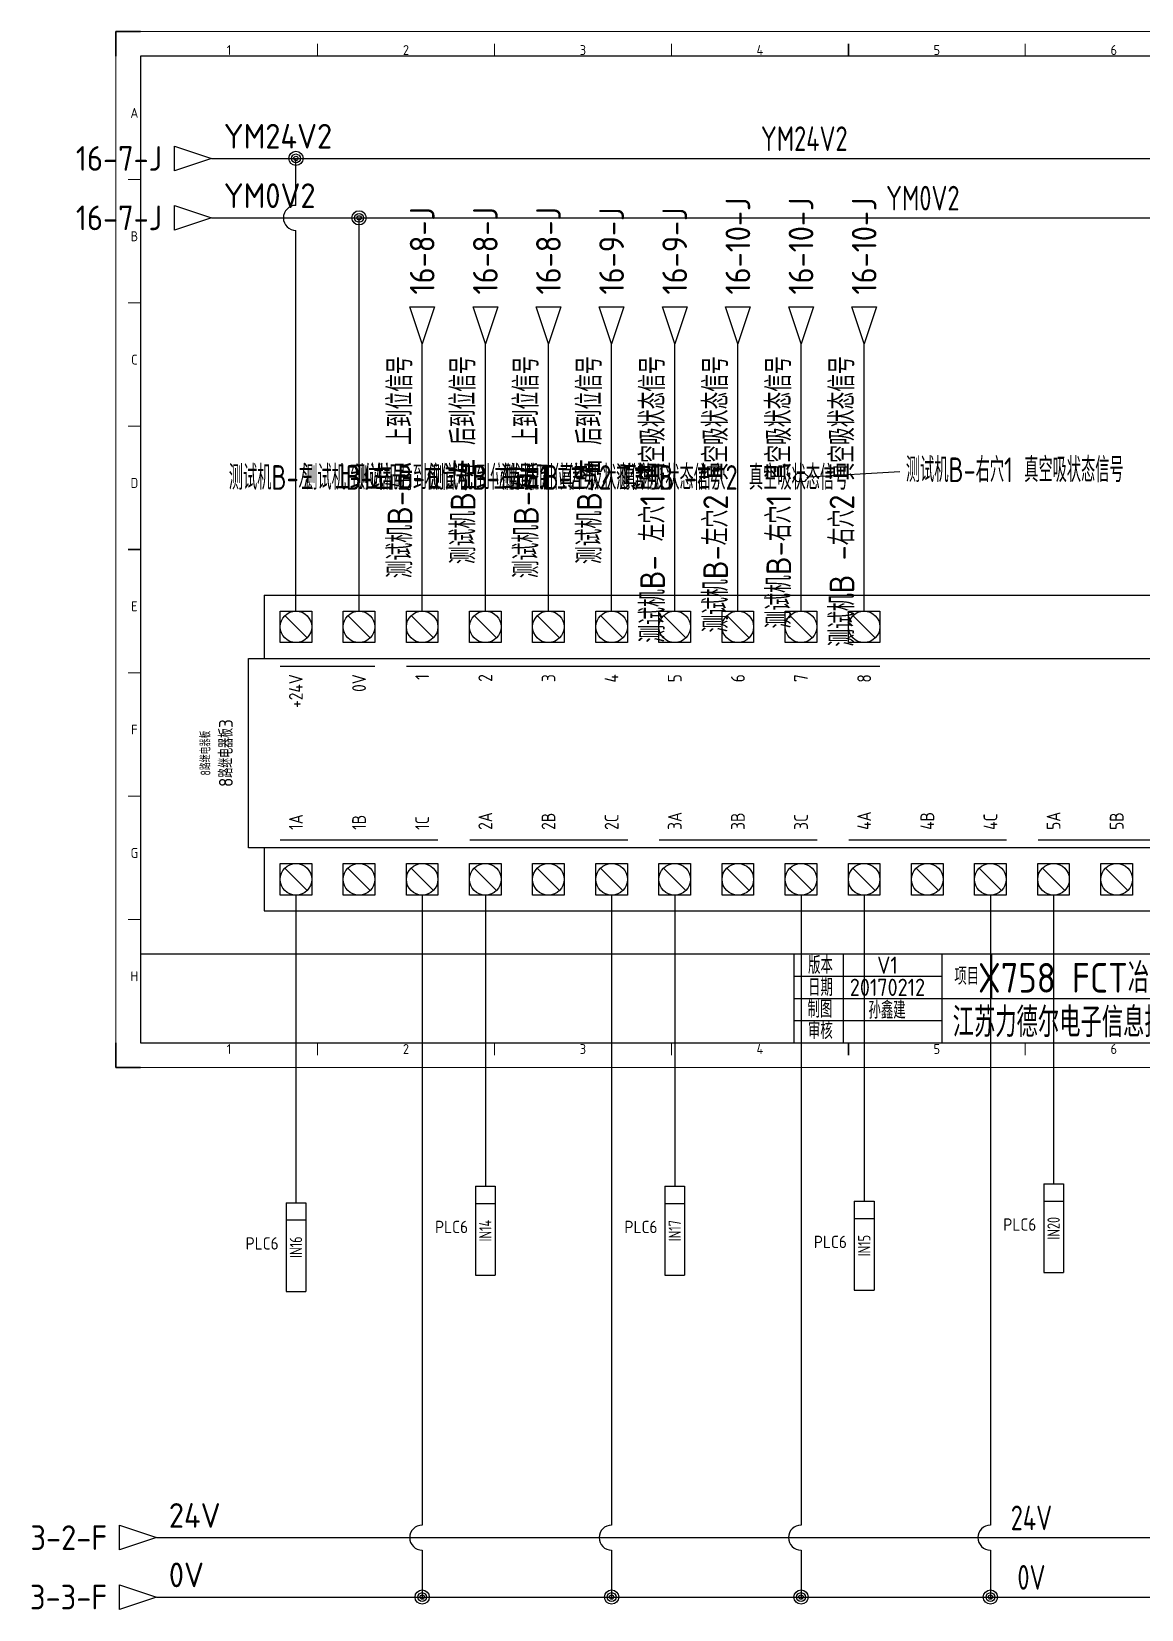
# Model space of a CAD drawing. Header units: millimetres. Extents: x 2012 to 2392, y 1278 to 1597.
# Drawn here: x 2012.2 to 2237.2, y 1277.6 to 1597.4 of the extents above; entities that cross this region are included whole.
import ezdxf
from ezdxf.enums import TextEntityAlignment as Align

# ---------------------------------------------------------------- set-up
doc = ezdxf.new("R2010")
doc.units = ezdxf.units.MM
for name, color, linetype in [('AE_BOR', 1, 'Continuous'), ('DESC', 150, 'Continuous'), ('SYMS', 7, 'Continuous'), ('TAGS', 150, 'Continuous'), ('TERMS', 123, 'Continuous'), ('WIRENO', 72, 'Continuous'), ('WIREREF_DEST', 52, 'Continuous'), ('WIRES', 7, 'Continuous'), ('XREF', 7, 'Continuous'), ('图框_标题栏属性', 1, 'Continuous'), ('图框_标题栏文字', 6, 'Continuous')]:
    doc.layers.add(name, color=color, linetype=linetype)
doc.styles.add('ACGBTS', font='ISOCP.SHX')
doc.styles.get("Standard").update_dxf_attribs({"font": 'arial.ttf'})
doc.styles.add('WD_IEC', font='ISOCP2.shx', dxfattribs={"height": 4, "bigfont": 'gbcbig.shx'})
doc.styles.add('工程字', font='gbenor.shx', dxfattribs={"bigfont": 'gbcbig.shx'})

# ---------------------------------------------------------------- blocks, each defined once
blk = doc.blocks.new('Border')
for p, q in [((584, 410), (10, 410)), ((10, 410), (10, 10)), ((10, 10), (584, 10))]:
    blk.add_line(p, q)
at = {"layer": 'AE_BOR', "color": 1, "lineweight": 30}
for p, q in [((10, 420), (0, 420)), ((0, 420), (0, 410)), ((297, 410), (297, 415)), ((5, 210), (10, 210)), ((0, 0), (0, 10)), ((297, 5), (297, 10)), ((0, 0), (10, 0))]:
    blk.add_line(p, q, dxfattribs=at)
at = {"layer": 'AE_BOR', "color": 1, "lineweight": 15}
for p, q in [((0, 420), (594, 420)), ((0, 0), (0, 420)), ((81.75, 410), (81.75, 415)), ((153.5, 410), (153.5, 415)), ((225.25, 410), (225.25, 415)), ((368.75, 410), (368.75, 415)), ((10, 360), (5, 360)), ((10, 310), (5, 310)), ((10, 260), (5, 260)), ((10, 160), (5, 160)), ((10, 110), (5, 110)), ((10, 60), (5, 60)), ((81.75, 5), (81.75, 10)), ((153.5, 5), (153.5, 10)), ((225.25, 5), (225.25, 10)), ((368.75, 5), (368.75, 10)), ((594, 0), (0, 0))]:
    blk.add_line(p, q, dxfattribs=at)
at = {"layer": 'AE_BOR', "color": 1, "lineweight": 15, "style": 'ACGBTS'}
for s, p in [('1', (45.875, 412.5)), ('2', (117.625, 412.5)), ('3', (189.375, 412.5)), ('4', (261.125, 412.5)), ('5', (332.875, 412.5)), ('6', (404.625, 412.5)), ('A', (7.5, 387)), ('B', (7.5, 337)), ('C', (7.5, 287)), ('D', (7.5, 237)), ('E', (7.5, 187)), ('F', (7.5, 137)), ('G', (7.5, 87)), ('H', (7.5, 37)), ('1', (45.875, 7.5)), ('2', (117.625, 7.5)), ('3', (189.375, 7.5)), ('4', (261.125, 7.5)), ('5', (332.875, 7.5)), ('6', (404.625, 7.5))]:
    blk.add_text(s, height=4, dxfattribs=at).set_placement(p, align=Align.MIDDLE)
blk = doc.blocks.new('LdrDkA4')
for p, q in [((132.5, 0), (132.5, 18)), ((142.5, 0), (142.5, 18)), ((162.5, 0), (162.5, 18)), ((162.5, 0), (162.5, 18)), ((162.5, 0), (162.5, 18)), ((172.5, 18), (172.5, 13.5)), ((132.5, 13.5), (162.5, 13.5)), ((172.5, 13.5), (172.5, 9)), ((132.5, 9), (162.99, 9)), ((162.5, 9), (287, 9)), ((132.5, 4.5), (162.5, 4.5)), ((142.5, 2.09), (142.5, 2.09)), ((142.5, 2.09), (142.5, 2.09))]:
    blk.add_line(p, q)
blk.add_lwpolyline([(132.5, 18), (0, 18), (0, 0), (132.5, 0)], close=True)
blk.add_lwpolyline([(132.5, 0), (287, 0), (287, 18), (132.5, 18)])
at = {"flags": 9}
blk.add_attdef('WD_TB', (0, 0), '', height=2.5, dxfattribs=at)
at = {"layer": '图框_标题栏属性', "style": '工程字'}
for tag, height, p in [('版本', 3.5, (151.42, 15.75)), ('项目', 6, (202.25, 13.5)), ('日期', 3.5, (151.42, 11.25)), ('名称', 3.5, (264.42, 13.27)), ('制图', 3.5, (151.34, 6.85)), ('公司名称', 6, (197.03, 4.5)), ('文件', 3.5, (257.37, 6.75)), ('页数', 3.5, (279.5, 6.75)), ('审核', 3.5, (151.65, 2.36)), ('图号', 3.5, (257.37, 2.25)), ('总数', 3.5, (279.5, 2.25))]:
    blk.add_attdef(tag, text='', height=height, dxfattribs=at).set_placement(p, align=Align.MIDDLE)
at = {"layer": '图框_标题栏文字', "style": '工程字'}
for s, p in [('版本', (137.85, 15.75)), ('日期', (137.85, 11.25)), ('项目', (167.5, 13.5)), ('制图', (137.75, 6.85)), ('审核', (137.81, 2.51))]:
    blk.add_text(s, height=3.5, dxfattribs=at).set_placement(p, align=Align.MIDDLE_CENTER)
blk = doc.blocks.new('PLC8_8继电器板')
for p, q in [((-200.82, 40.95), (-200.82, 24.95)), ((-200.82, 40.95), (192.68, 40.95)), ((-196.82, 36.95), (-188.82, 36.95)), ((-196.82, 28.95), (-196.82, 36.95)), ((-188.82, 36.95), (-188.82, 28.95)), ((-180.82, 36.95), (-172.82, 36.95)), ((-180.82, 28.95), (-180.82, 36.95)), ((-172.82, 36.95), (-172.82, 28.95)), ((-164.82, 36.95), (-156.82, 36.95)), ((-164.82, 28.95), (-164.82, 36.95)), ((-156.82, 36.95), (-156.82, 28.95)), ((-148.82, 36.95), (-140.82, 36.95)), ((-148.82, 36.95), (-140.82, 36.95)), ((-148.82, 28.95), (-148.82, 36.95)), ((-148.82, 28.95), (-148.82, 36.95)), ((-140.82, 36.95), (-140.82, 28.95)), ((-140.82, 36.95), (-140.82, 28.95)), ((-132.82, 36.95), (-124.82, 36.95)), ((-132.82, 28.95), (-132.82, 36.95)), ((-124.82, 36.95), (-124.82, 28.95)), ((-116.82, 36.95), (-108.82, 36.95)), ((-116.82, 28.95), (-116.82, 36.95)), ((-108.82, 36.95), (-108.82, 28.95)), ((-100.82, 36.95), (-92.82, 36.95)), ((-100.82, 28.95), (-100.82, 36.95)), ((-92.82, 36.95), (-92.82, 28.95)), ((-84.82, 36.95), (-76.82, 36.95)), ((-84.82, 36.95), (-76.82, 36.95)), ((-84.82, 28.95), (-84.82, 36.95)), ((-84.82, 28.95), (-84.82, 36.95)), ((-76.82, 36.95), (-76.82, 28.95)), ((-76.82, 36.95), (-76.82, 28.95)), ((-68.82, 36.95), (-60.82, 36.95)), ((-68.82, 28.95), (-68.82, 36.95)), ((-60.82, 36.95), (-60.82, 28.95)), ((-52.82, 36.95), (-44.82, 36.95)), ((-52.82, 28.95), (-52.82, 36.95)), ((-44.82, 36.95), (-44.82, 28.95)), ((-195.65, 35.78), (-189.99, 30.12)), ((-179.65, 35.78), (-173.99, 30.12)), ((-163.65, 35.78), (-157.99, 30.12)), ((-147.65, 35.78), (-141.99, 30.12)), ((-131.65, 35.78), (-125.99, 30.12)), ((-115.65, 35.78), (-109.99, 30.12)), ((-99.65, 35.78), (-93.99, 30.12)), ((-83.65, 35.78), (-77.99, 30.12)), ((-67.65, 35.78), (-61.99, 30.12)), ((-51.65, 35.78), (-45.99, 30.12)), ((-188.82, 28.95), (-196.82, 28.95)), ((-172.82, 28.95), (-180.82, 28.95)), ((-156.82, 28.95), (-164.82, 28.95)), ((-140.82, 28.95), (-148.82, 28.95)), ((-140.82, 28.95), (-148.82, 28.95)), ((-124.82, 28.95), (-132.82, 28.95)), ((-108.82, 28.95), (-116.82, 28.95)), ((-92.82, 28.95), (-100.82, 28.95)), ((-76.82, 28.95), (-84.82, 28.95)), ((-76.82, 28.95), (-84.82, 28.95)), ((-60.82, 28.95), (-68.82, 28.95)), ((-44.82, 28.95), (-52.82, 28.95)), ((-204.82, -23.05), (-204.82, 24.95)), ((-204.82, 24.95), (196.68, 24.95)), ((-196.82, 22.95), (-172.82, 22.95)), ((-164.82, 22.95), (-44.82, 22.95)), ((196.68, -23.05), (-204.82, -23.05)), ((-200.82, -23.05), (-200.82, -39.05)), ((-196.82, -21.05), (-156.82, -21.05)), ((-148.72, -21.05), (-108.72, -21.05)), ((-100.72, -21.05), (-60.72, -21.05)), ((-52.72, -21.05), (-12.72, -21.05)), ((-4.72, -21.05), (35.28, -21.05)), ((-196.82, -35.05), (-196.82, -27.05)), ((-196.82, -27.05), (-188.82, -27.05)), ((-188.82, -27.05), (-188.82, -35.05)), ((-180.82, -35.05), (-180.82, -27.05)), ((-180.82, -35.05), (-180.82, -27.05)), ((-180.82, -27.05), (-172.82, -27.05)), ((-180.82, -27.05), (-172.82, -27.05)), ((-172.82, -27.05), (-172.82, -35.05)), ((-172.82, -27.05), (-172.82, -35.05)), ((-164.82, -35.05), (-164.82, -27.05)), ((-164.82, -35.05), (-164.82, -27.05)), ((-164.82, -27.05), (-156.82, -27.05)), ((-164.82, -27.05), (-156.82, -27.05)), ((-156.82, -27.05), (-156.82, -35.05)), ((-156.82, -27.05), (-156.82, -35.05)), ((-148.82, -35.05), (-148.82, -27.05)), ((-148.82, -35.05), (-148.82, -27.05)), ((-148.82, -27.05), (-140.82, -27.05)), ((-148.82, -27.05), (-140.82, -27.05)), ((-140.82, -27.05), (-140.82, -35.05)), ((-140.82, -27.05), (-140.82, -35.05)), ((-132.82, -35.05), (-132.82, -27.05)), ((-132.82, -35.05), (-132.82, -27.05)), ((-132.82, -27.05), (-124.82, -27.05)), ((-132.82, -27.05), (-124.82, -27.05)), ((-124.82, -27.05), (-124.82, -35.05)), ((-124.82, -27.05), (-124.82, -35.05)), ((-116.82, -35.05), (-116.82, -27.05)), ((-116.82, -35.05), (-116.82, -27.05)), ((-116.82, -27.05), (-108.82, -27.05)), ((-116.82, -27.05), (-108.82, -27.05)), ((-108.82, -27.05), (-108.82, -35.05)), ((-108.82, -27.05), (-108.82, -35.05)), ((-100.82, -35.05), (-100.82, -27.05)), ((-100.82, -35.05), (-100.82, -27.05)), ((-100.82, -27.05), (-92.82, -27.05)), ((-100.82, -27.05), (-92.82, -27.05)), ((-92.82, -27.05), (-92.82, -35.05)), ((-92.82, -27.05), (-92.82, -35.05)), ((-84.82, -35.05), (-84.82, -27.05)), ((-84.82, -35.05), (-84.82, -27.05)), ((-84.82, -27.05), (-76.82, -27.05)), ((-84.82, -27.05), (-76.82, -27.05)), ((-76.82, -27.05), (-76.82, -35.05)), ((-76.82, -27.05), (-76.82, -35.05)), ((-68.82, -35.05), (-68.82, -27.05)), ((-68.82, -35.05), (-68.82, -27.05)), ((-68.82, -27.05), (-60.82, -27.05)), ((-68.82, -27.05), (-60.82, -27.05)), ((-60.82, -27.05), (-60.82, -35.05)), ((-60.82, -27.05), (-60.82, -35.05)), ((-52.82, -35.05), (-52.82, -27.05)), ((-52.82, -35.05), (-52.82, -27.05)), ((-52.82, -27.05), (-44.82, -27.05)), ((-52.82, -27.05), (-44.82, -27.05)), ((-44.82, -27.05), (-44.82, -35.05)), ((-44.82, -27.05), (-44.82, -35.05)), ((-36.82, -35.05), (-36.82, -27.05)), ((-36.82, -35.05), (-36.82, -27.05)), ((-36.82, -27.05), (-28.82, -27.05)), ((-36.82, -27.05), (-28.82, -27.05)), ((-28.82, -27.05), (-28.82, -35.05)), ((-28.82, -27.05), (-28.82, -35.05)), ((-20.82, -35.05), (-20.82, -27.05)), ((-20.82, -35.05), (-20.82, -27.05)), ((-20.82, -27.05), (-12.82, -27.05)), ((-20.82, -27.05), (-12.82, -27.05)), ((-12.82, -27.05), (-12.82, -35.05)), ((-12.82, -27.05), (-12.82, -35.05)), ((-4.82, -35.05), (-4.82, -27.05)), ((-4.82, -35.05), (-4.82, -27.05)), ((-4.82, -27.05), (3.18, -27.05)), ((-4.82, -27.05), (3.18, -27.05)), ((3.18, -27.05), (3.18, -35.05)), ((3.18, -27.05), (3.18, -35.05)), ((11.18, -35.05), (11.18, -27.05)), ((11.18, -35.05), (11.18, -27.05)), ((11.18, -27.05), (19.18, -27.05)), ((11.18, -27.05), (19.18, -27.05)), ((19.18, -27.05), (19.18, -35.05)), ((19.18, -27.05), (19.18, -35.05)), ((-195.65, -28.22), (-189.99, -33.88)), ((-179.65, -28.22), (-173.99, -33.88)), ((-163.65, -28.22), (-157.99, -33.88)), ((-147.65, -28.22), (-141.99, -33.88)), ((-131.65, -28.22), (-125.99, -33.88)), ((-115.65, -28.22), (-109.99, -33.88)), ((-99.65, -28.22), (-93.99, -33.88)), ((-83.65, -28.22), (-77.99, -33.88)), ((-67.65, -28.22), (-61.99, -33.88)), ((-51.65, -28.22), (-45.99, -33.88)), ((-35.65, -28.22), (-29.99, -33.88)), ((-19.65, -28.22), (-13.99, -33.88)), ((-3.65, -28.22), (2.01, -33.88)), ((12.35, -28.22), (18.01, -33.88)), ((-188.82, -35.05), (-196.82, -35.05)), ((-172.82, -35.05), (-180.82, -35.05)), ((-172.82, -35.05), (-180.82, -35.05)), ((-156.82, -35.05), (-164.82, -35.05)), ((-156.82, -35.05), (-164.82, -35.05)), ((-140.82, -35.05), (-148.82, -35.05)), ((-140.82, -35.05), (-148.82, -35.05)), ((-124.82, -35.05), (-132.82, -35.05)), ((-124.82, -35.05), (-132.82, -35.05)), ((-108.82, -35.05), (-116.82, -35.05)), ((-108.82, -35.05), (-116.82, -35.05)), ((-92.82, -35.05), (-100.82, -35.05)), ((-92.82, -35.05), (-100.82, -35.05)), ((-76.82, -35.05), (-84.82, -35.05)), ((-76.82, -35.05), (-84.82, -35.05)), ((-60.82, -35.05), (-68.82, -35.05)), ((-60.82, -35.05), (-68.82, -35.05)), ((-44.82, -35.05), (-52.82, -35.05)), ((-44.82, -35.05), (-52.82, -35.05)), ((-28.82, -35.05), (-36.82, -35.05)), ((-28.82, -35.05), (-36.82, -35.05)), ((-12.82, -35.05), (-20.82, -35.05)), ((-12.82, -35.05), (-20.82, -35.05)), ((3.18, -35.05), (-4.82, -35.05)), ((3.18, -35.05), (-4.82, -35.05)), ((19.18, -35.05), (11.18, -35.05)), ((19.18, -35.05), (11.18, -35.05)), ((-200.82, -39.05), (192.68, -39.05))]:
    blk.add_line(p, q)
for centre in [(-192.82, 32.95), (-176.82, 32.95), (-160.82, 32.95), (-144.82, 32.95), (-128.82, 32.95), (-112.82, 32.95), (-96.82, 32.95), (-80.82, 32.95), (-64.82, 32.95), (-48.82, 32.95), (-192.82, -31.05), (-176.82, -31.05), (-160.82, -31.05), (-144.82, -31.05), (-128.82, -31.05), (-112.82, -31.05), (-96.82, -31.05), (-80.82, -31.05), (-64.82, -31.05), (-48.82, -31.05), (-32.82, -31.05), (-16.82, -31.05), (-0.82, -31.05), (15.18, -31.05)]:
    blk.add_circle(centre, 4)
at = {"style": 'WD_IEC', "width": 0.9}
for tag, p in [('TERM41', (-190.82, 38.18)), ('TERM42', (-174.82, 38.18)), ('TERM43', (-158.82, 38.18)), ('TERM44', (-142.82, 38.18)), ('TERM45', (-126.82, 38.18)), ('TERM46', (-110.82, 38.18)), ('TERM47', (-94.82, 38.18)), ('TERM48', (-78.82, 38.18)), ('TERM49', (-62.82, 38.18)), ('TERM50', (-46.82, 38.18))]:
    blk.add_attdef(tag, text='', height=2.5, rotation=90, dxfattribs=at).set_placement(p, align=Align.TOP_LEFT)
at = {"style": 'WD_IEC', "flags": 1}
for tag, p in [('X2TERM41', (-192.82, 36.95)), ('X2TERM42', (-176.82, 36.95)), ('X2TERM43', (-160.82, 36.95)), ('X2TERM44', (-144.82, 36.95)), ('X2TERM45', (-128.82, 36.95)), ('X2TERM46', (-112.82, 36.95)), ('X2TERM47', (-96.82, 36.95)), ('X2TERM48', (-80.82, 36.95)), ('X2TERM49', (-64.82, 36.95)), ('X2TERM50', (-48.82, 36.95)), ('X8TERM01', (-192.82, -35.05)), ('X8TERM02', (-176.82, -35.05)), ('X8TERM03', (-160.82, -35.05)), ('X8TERM04', (-144.82, -35.05)), ('X8TERM05', (-128.82, -35.05)), ('X8TERM06', (-112.82, -35.05)), ('X8TERM07', (-96.82, -35.05)), ('X8TERM08', (-80.82, -35.05)), ('X8TERM09', (-64.82, -35.05)), ('X8TERM10', (-48.82, -35.05)), ('X8TERM11', (-32.82, -35.05)), ('X8TERM12', (-16.82, -35.05)), ('X8TERM13', (-0.82, -35.05)), ('X8TERM14', (15.18, -35.05)), ('X8TERM15', (31.18, -35.05)), ('X8TERM16', (47.18, -35.05)), ('X8TERM17', (63.18, -35.05)), ('X8TERM18', (79.18, -35.05)), ('X8TERM19', (95.18, -35.05)), ('X8TERM20', (111.18, -35.05)), ('X8TERM21', (127.18, -35.05)), ('X8TERM22', (143.18, -35.05)), ('X8TERM23', (159.18, -35.05)), ('X8TERM24', (175.18, -35.05))]:
    blk.add_attdef(tag, p, '', height=0.35, rotation=90, dxfattribs=at)
at = {"style": 'WD_IEC', "width": 0.9}
for tag, p in [('TERMDESC41', (-192.82, 20.95)), ('TERMDESC42', (-176.82, 20.95)), ('TERMDESC43', (-160.82, 20.95)), ('TERMDESC44', (-144.82, 20.95)), ('TERMDESC45', (-128.82, 20.95)), ('TERMDESC46', (-112.82, 20.95)), ('TERMDESC47', (-96.82, 20.95)), ('TERMDESC48', (-80.82, 20.95)), ('TERMDESC49', (-64.82, 20.95)), ('TERMDESC50', (-48.82, 20.95))]:
    blk.add_attdef(tag, text='', height=3.5, rotation=90, dxfattribs=at).set_placement(p, align=Align.MIDDLE_RIGHT)
at = {"style": 'WD_IEC', "width": 0.8}
blk.add_attdef('WDTAGALT', (-242.82, -11.05), '', height=4, rotation=90, dxfattribs=at)
at = {"linetype": 'Continuous', "style": 'WD_IEC', "flags": 9}
for tag, p in [('ASSYCODE', (-231.81, 8.31)), ('FAMILY', (-231.03, 8.34))]:
    blk.add_attdef(tag, text='', height=0.32, rotation=90, dxfattribs=at).set_placement(p, align=Align.CENTER)
at = {"style": 'WD_IEC'}
for tag, p in [('LINE1', (-223.53, 0.95)), ('LINE2', (-218.53, 0.95)), ('TAG1', (-208.82, 0.95))]:
    blk.add_attdef(tag, text='', height=3.5, rotation=90, dxfattribs=at).set_placement(p, align=Align.CENTER)
for tag, width, p in [('INST', 0.8, (-238.98, 0.95)), ('LOC', 0.8, (-235.54, 0.95)), ('MFG', 0.8, (-231.53, 0.95)), ('CAT', 0.9, (-228.03, 0.95)), ('DESC', 0.8, (-214.48, 0.95))]:
    blk.add_attdef(tag, text='', height=2.5, rotation=90, dxfattribs=dict(at, width=width)).set_placement(p, align=Align.CENTER)
at = {"style": 'WD_IEC', "width": 0.9}
for tag, p in [('TERMDESC01', (-192.82, -18.5)), ('TERMDESC02', (-176.82, -18.5)), ('TERMDESC03', (-160.82, -18.5)), ('TERMDESC04', (-144.82, -18.5)), ('TERMDESC05', (-128.82, -18.5)), ('TERMDESC06', (-112.82, -18.5)), ('TERMDESC07', (-96.82, -18.5)), ('TERMDESC08', (-80.82, -18.5)), ('TERMDESC09', (-64.82, -18.5)), ('TERMDESC10', (-48.82, -18.5)), ('TERMDESC11', (-32.82, -18.5)), ('TERMDESC12', (-16.82, -18.5)), ('TERMDESC13', (-0.82, -18.5)), ('TERMDESC14', (15.18, -18.5)), ('TERMDESC15', (31.18, -18.5)), ('TERMDESC16', (47.18, -18.5)), ('TERMDESC17', (63.18, -18.5)), ('TERMDESC18', (79.18, -18.5)), ('TERMDESC19', (95.18, -18.5)), ('TERMDESC20', (111.18, -18.5)), ('TERMDESC21', (127.18, -18.5)), ('TERMDESC22', (143.18, -18.5)), ('TERMDESC23', (159.18, -18.5)), ('TERMDESC24', (175.18, -18.5))]:
    blk.add_attdef(tag, text='', height=3.5, rotation=90, dxfattribs=at).set_placement(p, align=Align.MIDDLE_LEFT)
for tag, p in [('TERM01', (-190.82, -35.96)), ('TERM02', (-174.82, -36.1)), ('TERM03', (-158.82, -36.1)), ('TERM04', (-142.82, -36.1)), ('TERM05', (-126.82, -36.1)), ('TERM06', (-110.82, -36.1)), ('TERM07', (-94.82, -36.1)), ('TERM08', (-78.82, -36.1)), ('TERM09', (-62.82, -36.1)), ('TERM10', (-46.82, -36.1)), ('TERM11', (-30.82, -36.1)), ('TERM12', (-14.82, -36.1)), ('TERM13', (1.18, -36.1)), ('TERM14', (17.18, -36.1)), ('TERM15', (33.18, -36.1)), ('TERM16', (49.18, -36.1)), ('TERM17', (65.18, -36.1)), ('TERM18', (81.18, -36.1)), ('TERM19', (97.18, -36.1)), ('TERM20', (113.18, -36.1)), ('TERM21', (129.18, -36.1)), ('TERM22', (145.18, -36.1)), ('TERM23', (161.18, -36.1)), ('TERM24', (177.18, -36.1))]:
    blk.add_attdef(tag, text='', height=2.5, rotation=90, dxfattribs=at).set_placement(p, align=Align.TOP_RIGHT)
blk = doc.blocks.new('HA1D3')
blk.add_lwpolyline([(0, 0), (-3.75, -1.25), (-3.75, 1.25)], close=True)
at = {"style": 'WD_IEC'}
for tag, p, height, flags in [('WIRENO', (1.25, 1), 2.5, 8), ('X1TERM01', (0, 0), 0.32, 1)]:
    blk.add_attdef(tag, p, '', height=height, dxfattribs=dict(at, flags=flags))
at = {"style": 'WD_IEC', "flags": 1}
blk.add_attdef('SIGCODE', text='', height=1, dxfattribs=at).set_placement((-2.5, 1.8), align=Align.RIGHT)
at = {"style": 'WD_IEC'}
blk.add_attdef('XREF', text='', height=2.5, dxfattribs=at).set_placement((-5, 0), align=Align.MIDDLE_RIGHT)
blk.add_attdef('DESC1', text='', height=2.5, dxfattribs=at).set_placement((1.25, -1), align=Align.TOP_LEFT)
blk = doc.blocks.new('WD_WNH')
at = {"linetype": 'Continuous', "style": 'WD_IEC', "width": 0.8}
blk.add_attdef('WIRENO', text='', height=2.5, dxfattribs=at).set_placement((0, 0.75), align=Align.CENTER)
at = {"style": 'WD_IEC', "flags": 1}
for tag, p in [('W08USER', (0, 0.375)), ('W04USER', (0, 0.875)), ('W05USER', (0, 0.75)), ('W09USER', (0, 0.25)), ('W03USER', (0, 1)), ('W06USER', (0, 0.625)), ('W07USER', (0, 0.5)), ('W02USER', (0, 1.125)), ('W01USER', (0, 1.25)), ('W10USER', (0, 0.125))]:
    blk.add_attdef(tag, text='', height=0.08, dxfattribs=at).set_placement(p, align=Align.CENTER)
blk = doc.blocks.new('WDDOT')
for radius in [0.72, 0.449, 0.223]:
    blk.add_circle((0, 0), radius)
blk = doc.blocks.new('HA1D2')
blk.add_lwpolyline([(0, 0), (-1.25, 3.75), (1.25, 3.75)], close=True)
at = {"style": 'WD_IEC'}
blk.add_attdef('XREF', text='', height=2.5, rotation=90, dxfattribs=at).set_placement((0, 5), align=Align.MIDDLE_LEFT)
at = {"style": 'WD_IEC', "flags": 1}
blk.add_attdef('SIGCODE', text='', height=1, dxfattribs=at).set_placement((-2.5, 1.8), align=Align.RIGHT)
blk.add_attdef('X8TERM01', (0, 0), '', height=0.32, dxfattribs=at)
at = {"style": 'WD_IEC', "flags": 8}
blk.add_attdef('WIRENO', text='', height=2.5, rotation=90, dxfattribs=at).set_placement((-1, -1.25), align=Align.RIGHT)
at = {"style": 'WD_IEC'}
blk.add_attdef('DESC1', text='', height=2.5, rotation=90, dxfattribs=at).set_placement((1, -1.25), align=Align.TOP_RIGHT)
blk = doc.blocks.new('PLCIOI1TV')
for p, q in [((-2, 9), (-2, -9)), ((-2, 9), (2, 9)), ((2, 9), (2, -9)), ((-2, 5.5), (2, 5.5)), ((-2, -9), (2, -9))]:
    blk.add_line(p, q)
at = {"style": 'WD_IEC', "width": 0.9}
blk.add_attdef('TERMDESC01', text='', height=2, rotation=90, dxfattribs=at).set_placement((2.25, 10), align=Align.TOP_LEFT)
at = {"style": 'WD_IEC', "width": 0.8}
for tag, height, p in [('TERM01', 2, (0, 7.25)), ('TAGA01', 2.5, (0, 0))]:
    blk.add_attdef(tag, text='', height=height, rotation=90, dxfattribs=at).set_placement(p, align=Align.MIDDLE)
for tag, p in [('INST', (-3.5, 6.5)), ('LOC', (-3.5, 3))]:
    blk.add_attdef(tag, text='', height=2.5, dxfattribs=at).set_placement(p, align=Align.RIGHT)
at = {"style": 'WD_IEC', "flags": 1}
blk.add_attdef('X2TERM01', text='', height=0.25, rotation=90, dxfattribs=at).set_placement((0, 9), align=Align.RIGHT)
at = {"style": 'WD_IEC', "width": 0.9}
blk.add_attdef('LINE1', text='', height=2.5, rotation=90, dxfattribs=at).set_placement((4.41, 1), align=Align.CENTER)
blk.add_attdef('LINE2', text='', height=2.5, rotation=90, dxfattribs=at).set_placement((5.02, 1), align=Align.TOP_CENTER)
at = {"style": 'WD_IEC'}
for tag, p in [('TAG1', (-3.5, -0.5)), ('XREF', (-3.5, -4.5))]:
    blk.add_attdef(tag, text='', height=2.5, dxfattribs=at).set_placement(p, align=Align.RIGHT)
at = {"linetype": 'Continuous', "style": 'WD_IEC', "flags": 9}
for tag, p in [('ASSYCODE', (-2.39, -1.18)), ('FAMILY', (-2.39, -7.68))]:
    blk.add_attdef(tag, text='', height=0.16, rotation=90, dxfattribs=at).set_placement(p, align=Align.CENTER)
at = {"style": 'WD_IEC'}
for tag, width, p in [('MFG', 0.8, (-7, -20)), ('DESC', 0.8, (-4, -20)), ('DESCA01', 0.9, (-0.5, -20)), ('DESCB01', 0.9, (2.5, -20)), ('DESCC01', 0.9, (5.5, -20)), ('DESCD01', 0.9, (8.5, -20)), ('DESCE01', 0.9, (11.5, -20)), ('CAT', 0.9, (-7, -27))]:
    blk.add_attdef(tag, text='', height=2.5, rotation=90, dxfattribs=dict(at, width=width)).set_placement(p, align=Align.RIGHT)
blk = doc.blocks.new('WD_WNV')
at = {"linetype": 'Continuous', "style": 'WD_IEC', "width": 0.8}
blk.add_attdef('WIRENO', text='', height=2.5, dxfattribs=at).set_placement((-1.6, 0), align=Align.MIDDLE_RIGHT)
at = {"style": 'WD_IEC', "flags": 1}
for tag, p in [('W08USER', (-1, 0.375)), ('W04USER', (-1, 0.875)), ('W05USER', (-1, 0.75)), ('W09USER', (-1, 0.25)), ('W03USER', (-1, 1)), ('W06USER', (-1, 0.625)), ('W07USER', (-1, 0.5)), ('W02USER', (-1, 1.125)), ('W01USER', (-1, 1.25)), ('W10USER', (-1, 0.125))]:
    blk.add_attdef(tag, text='', height=0.08, dxfattribs=at).set_placement(p, align=Align.CENTER)

msp = doc.modelspace()

# ---------------------------------------------------------------- linework, layer by layer
at = {"layer": 'WIRENO'}
msp.add_lwpolyline([(2188.22, 1508.15), (2169.77, 1507.12), (2168.94, 1507.86), (2167.35, 1507.77), (2166.6, 1506.94), (2167.44, 1506.19), (2169.02, 1506.28), (2169.4, 1506.7)], dxfattribs=at)
at = {"layer": 'WIRES'}
for p, q in [((2048.66, 1571.7), (2289.02, 1571.7)), ((2065.79, 1562.19), (2065.79, 1571.7)), ((2048.66, 1559.65), (2289.02, 1559.65)), ((2078.59, 1479.95), (2078.59, 1559.65)), ((2065.79, 1479.95), (2065.79, 1557.11)), ((2091.39, 1479.95), (2091.39, 1534.11)), ((2104.19, 1479.95), (2104.19, 1534.11)), ((2116.99, 1479.95), (2116.99, 1534.11)), ((2129.79, 1479.95), (2129.79, 1534.11)), ((2142.59, 1479.95), (2142.59, 1534.11)), ((2155.39, 1479.95), (2155.39, 1534.11)), ((2168.19, 1479.95), (2168.19, 1534.11)), ((2180.99, 1479.95), (2180.99, 1534.11)), ((2065.79, 1422.35), (2065.79, 1360.01)), ((2091.39, 1422.35), (2091.39, 1294.66)), ((2104.19, 1422.35), (2104.19, 1363.35)), ((2129.79, 1422.35), (2129.79, 1294.66)), ((2142.59, 1422.35), (2142.59, 1363.35)), ((2168.19, 1422.35), (2168.19, 1294.66)), ((2180.99, 1422.35), (2180.99, 1360.32)), ((2206.59, 1422.35), (2206.59, 1294.66)), ((2219.39, 1422.35), (2219.39, 1363.84)), ((2037.53, 1292.12), (2392.26, 1292.12)), ((2091.39, 1289.58), (2091.39, 1279.77)), ((2129.79, 1289.58), (2129.79, 1279.77)), ((2168.19, 1289.58), (2168.19, 1279.77)), ((2206.59, 1289.58), (2206.59, 1279.77)), ((2037.53, 1280.07), (2392.26, 1280.07))]:
    msp.add_line(p, q, dxfattribs=at)
for centre in [(2065.79, 1559.65), (2091.39, 1292.12), (2129.79, 1292.12), (2168.19, 1292.12), (2206.59, 1292.12)]:
    msp.add_arc(centre, 2.54, 90, 270, dxfattribs=at)

# ---------------------------------------------------------------- block references
ref = msp.add_blockref('LdrDkA4', (2034.29, 1392.42))
ref.add_attrib('公司名称', '江苏力德尔电子信息技术有限公司', dxfattribs={"layer": '图框_标题栏属性', "height": 6, "style": '工程字'}).set_placement((2231.33, 1396.92), align=Align.MIDDLE)
ref.add_attrib('项目', 'X758 FCT冶具自动上下料机', dxfattribs={"layer": '图框_标题栏属性', "height": 6, "style": '工程字'}).set_placement((2236.54, 1405.92), align=Align.MIDDLE)
ref.add_attrib('制图', '孙鑫建', dxfattribs={"layer": '图框_标题栏属性', "height": 3.5, "style": '工程字'}).set_placement((2185.63, 1399.26), align=Align.MIDDLE)
ref.add_attrib('日期', '20170212', dxfattribs={"layer": '图框_标题栏属性', "height": 3.5, "style": '工程字'}).set_placement((2185.71, 1403.67), align=Align.MIDDLE)
ref.add_attrib('版本', 'V1', dxfattribs={"layer": '图框_标题栏属性', "height": 3.5, "style": '工程字'}).set_placement((2185.71, 1408.17), align=Align.MIDDLE)
at = {"layer": 'AE_BOR', "xscale": 0.5, "yscale": 0.5, "zscale": 0.5}
msp.add_blockref('Border', (2029.29, 1387.42), dxfattribs=at)
at = {"layer": 'SYMS'}
ref = msp.add_blockref('HA1D3', (2048.66, 1571.7), dxfattribs=dict(at, xscale=2, yscale=2, zscale=2))
ref.add_attrib('XREF', '16-7-J', dxfattribs={"layer": 'XREF', "height": 5, "style": 'WD_IEC'}).set_placement((2038.66, 1571.7), align=Align.MIDDLE_RIGHT)
ref.add_attrib('WIRENO', 'YM24V2', (2051.16, 1573.7), dxfattribs={"layer": 'WIREREF_DEST', "height": 5, "style": 'WD_IEC', "flags": 8})
at = {"layer": 'SYMS', "xscale": 2, "yscale": 2, "zscale": 2}
for p in [(2065.79, 1571.7), (2078.59, 1559.65), (2091.39, 1280.07), (2129.79, 1280.07), (2168.19, 1280.07), (2206.59, 1280.07)]:
    msp.add_blockref('WDDOT', p, dxfattribs=at)
at = {"layer": 'SYMS'}
ref = msp.add_blockref('HA1D3', (2048.66, 1559.65), dxfattribs=dict(at, xscale=2, yscale=2, zscale=2))
ref.add_attrib('XREF', '16-7-J', dxfattribs={"layer": 'XREF', "height": 5, "style": 'WD_IEC'}).set_placement((2038.66, 1559.65), align=Align.MIDDLE_RIGHT)
ref.add_attrib('WIRENO', 'YM0V2', (2051.16, 1561.65), dxfattribs={"layer": 'WIREREF_DEST', "height": 5, "style": 'WD_IEC', "flags": 8})
ref = msp.add_blockref('HA1D2', (2091.39, 1534.11), dxfattribs=dict(at, xscale=2, yscale=2, zscale=2))
ref.add_attrib('XREF', '16-8-J', dxfattribs={"layer": 'XREF', "height": 5, "rotation": 90, "style": 'WD_IEC'}).set_placement((2091.39, 1544.11), align=Align.MIDDLE_LEFT)
ref.add_attrib('WIRENO', '测试机B-左  上到位信号', dxfattribs={"layer": 'WIREREF_DEST', "height": 5, "rotation": 90, "style": 'WD_IEC', "flags": 8}).set_placement((2089.39, 1531.61), align=Align.RIGHT)
ref = msp.add_blockref('HA1D2', (2104.19, 1534.11), dxfattribs=dict(at, xscale=2, yscale=2, zscale=2))
ref.add_attrib('XREF', '16-8-J', dxfattribs={"layer": 'XREF', "height": 5, "rotation": 90, "style": 'WD_IEC'}).set_placement((2104.19, 1544.11), align=Align.MIDDLE_LEFT)
ref.add_attrib('WIRENO', '测试机B-左 后到位信号', dxfattribs={"layer": 'WIREREF_DEST', "height": 5, "rotation": 90, "style": 'WD_IEC', "flags": 8}).set_placement((2102.19, 1531.61), align=Align.RIGHT)
ref = msp.add_blockref('HA1D2', (2116.99, 1534.11), dxfattribs=dict(at, xscale=2, yscale=2, zscale=2))
ref.add_attrib('XREF', '16-8-J', dxfattribs={"layer": 'XREF', "height": 5, "rotation": 90, "style": 'WD_IEC'}).set_placement((2116.99, 1544.11), align=Align.MIDDLE_LEFT)
ref.add_attrib('WIRENO', '测试机B-右  上到位信号', dxfattribs={"layer": 'WIREREF_DEST', "height": 5, "rotation": 90, "style": 'WD_IEC', "flags": 8}).set_placement((2114.99, 1531.61), align=Align.RIGHT)
ref = msp.add_blockref('HA1D2', (2129.79, 1534.11), dxfattribs=dict(at, xscale=2, yscale=2, zscale=2))
ref.add_attrib('XREF', '16-9-J', dxfattribs={"layer": 'XREF', "height": 5, "rotation": 90, "style": 'WD_IEC'}).set_placement((2129.79, 1544.11), align=Align.MIDDLE_LEFT)
ref.add_attrib('WIRENO', '测试机B-右 后到位信号', dxfattribs={"layer": 'WIREREF_DEST', "height": 5, "rotation": 90, "style": 'WD_IEC', "flags": 8}).set_placement((2127.79, 1531.61), align=Align.RIGHT)
ref = msp.add_blockref('HA1D2', (2142.59, 1534.11), dxfattribs=dict(at, xscale=2, yscale=2, zscale=2))
ref.add_attrib('XREF', '16-9-J', dxfattribs={"layer": 'XREF', "height": 5, "rotation": 90, "style": 'WD_IEC'}).set_placement((2142.59, 1544.11), align=Align.MIDDLE_LEFT)
ref.add_attrib('WIRENO', '测试机B- 左穴1 真空吸状态信号', dxfattribs={"layer": 'WIREREF_DEST', "height": 5, "rotation": 90, "style": 'WD_IEC', "flags": 8}).set_placement((2140.59, 1531.61), align=Align.RIGHT)
ref = msp.add_blockref('HA1D2', (2155.39, 1534.11), dxfattribs=dict(at, xscale=2, yscale=2, zscale=2))
ref.add_attrib('XREF', '16-10-J', dxfattribs={"layer": 'XREF', "height": 5, "rotation": 90, "style": 'WD_IEC'}).set_placement((2155.39, 1544.11), align=Align.MIDDLE_LEFT)
ref.add_attrib('WIRENO', '测试机B-左穴2 真空吸状态信号', dxfattribs={"layer": 'WIREREF_DEST', "height": 5, "rotation": 90, "style": 'WD_IEC', "flags": 8}).set_placement((2153.39, 1531.61), align=Align.RIGHT)
ref = msp.add_blockref('HA1D2', (2168.19, 1534.11), dxfattribs=dict(at, xscale=2, yscale=2, zscale=2))
ref.add_attrib('XREF', '16-10-J', dxfattribs={"layer": 'XREF', "height": 5, "rotation": 90, "style": 'WD_IEC'}).set_placement((2168.19, 1544.11), align=Align.MIDDLE_LEFT)
ref.add_attrib('WIRENO', '测试机B-右穴1 真空吸状态信号', dxfattribs={"layer": 'WIREREF_DEST', "height": 5, "rotation": 90, "style": 'WD_IEC', "flags": 8}).set_placement((2166.19, 1531.61), align=Align.RIGHT)
ref = msp.add_blockref('HA1D2', (2180.99, 1534.11), dxfattribs=dict(at, xscale=2, yscale=2, zscale=2))
ref.add_attrib('XREF', '16-10-J', dxfattribs={"layer": 'XREF', "height": 5, "rotation": 90, "style": 'WD_IEC'}).set_placement((2180.99, 1544.11), align=Align.MIDDLE_LEFT)
ref.add_attrib('WIRENO', '测试机B -右穴2 真空吸状态信号', dxfattribs={"layer": 'WIREREF_DEST', "height": 5, "rotation": 90, "style": 'WD_IEC', "flags": 8}).set_placement((2178.99, 1531.61), align=Align.RIGHT)
ref = msp.add_blockref('PLC8_8继电器板', (2220.04, 1450.39), dxfattribs=dict(at, xscale=0.8, yscale=0.8, zscale=0.8))
ref.add_attrib('TERMDESC46', '4', dxfattribs={"layer": 'TERMS', "height": 2.8, "rotation": 90, "style": 'WD_IEC', "width": 0.9}).set_placement((2129.79, 1467.15), align=Align.MIDDLE_RIGHT)
ref.add_attrib('TERMDESC44', '2', dxfattribs={"layer": 'TERMS', "height": 2.8, "rotation": 90, "style": 'WD_IEC', "width": 0.9}).set_placement((2104.19, 1467.15), align=Align.MIDDLE_RIGHT)
ref.add_attrib('TERMDESC03', '1C', dxfattribs={"layer": 'TERMS', "height": 2.8, "rotation": 90, "style": 'WD_IEC', "width": 0.9}).set_placement((2091.39, 1435.59), align=Align.MIDDLE_LEFT)
ref.add_attrib('DESC', '8路继电器板', dxfattribs={"layer": 'DESC', "height": 2, "rotation": 90, "style": 'WD_IEC', "width": 0.8}).set_placement((2048.46, 1451.15), align=Align.CENTER)
ref.add_attrib('TAG1', '8路继电器板3', dxfattribs={"layer": 'TAGS', "height": 2.8, "rotation": 90, "style": 'WD_IEC'}).set_placement((2052.99, 1451.15), align=Align.CENTER)
ref.add_attrib('TERMDESC41', '+24V', dxfattribs={"layer": 'TERMS', "height": 2.8, "rotation": 90, "style": 'WD_IEC', "width": 0.9}).set_placement((2065.79, 1467.15), align=Align.MIDDLE_RIGHT)
ref.add_attrib('TERMDESC01', '1A', dxfattribs={"layer": 'TERMS', "height": 2.8, "rotation": 90, "style": 'WD_IEC', "width": 0.9}).set_placement((2065.79, 1435.59), align=Align.MIDDLE_LEFT)
ref.add_attrib('TERMDESC02', '1B', dxfattribs={"layer": 'TERMS', "height": 2.8, "rotation": 90, "style": 'WD_IEC', "width": 0.9}).set_placement((2078.59, 1435.59), align=Align.MIDDLE_LEFT)
ref.add_attrib('TERMDESC42', '0V', dxfattribs={"layer": 'TERMS', "height": 2.8, "rotation": 90, "style": 'WD_IEC', "width": 0.9}).set_placement((2078.59, 1467.15), align=Align.MIDDLE_RIGHT)
ref.add_attrib('TERMDESC43', '1', dxfattribs={"layer": 'TERMS', "height": 2.8, "rotation": 90, "style": 'WD_IEC', "width": 0.9}).set_placement((2091.39, 1467.15), align=Align.MIDDLE_RIGHT)
ref.add_attrib('TERMDESC45', '3', dxfattribs={"layer": 'TERMS', "height": 2.8, "rotation": 90, "style": 'WD_IEC', "width": 0.9}).set_placement((2116.99, 1467.15), align=Align.MIDDLE_RIGHT)
ref.add_attrib('TERMDESC50', '8', dxfattribs={"layer": 'TERMS', "height": 2.8, "rotation": 90, "style": 'WD_IEC', "width": 0.9}).set_placement((2180.99, 1467.15), align=Align.MIDDLE_RIGHT)
ref.add_attrib('TERMDESC48', '6', dxfattribs={"layer": 'TERMS', "height": 2.8, "rotation": 90, "style": 'WD_IEC', "width": 0.9}).set_placement((2155.39, 1467.15), align=Align.MIDDLE_RIGHT)
ref.add_attrib('TERMDESC47', '5', dxfattribs={"layer": 'TERMS', "height": 2.8, "rotation": 90, "style": 'WD_IEC', "width": 0.9}).set_placement((2142.59, 1467.15), align=Align.MIDDLE_RIGHT)
ref.add_attrib('TERMDESC49', '7', dxfattribs={"layer": 'TERMS', "height": 2.8, "rotation": 90, "style": 'WD_IEC', "width": 0.9}).set_placement((2168.19, 1467.15), align=Align.MIDDLE_RIGHT)
ref.add_attrib('TERMDESC04', '2A', dxfattribs={"layer": 'TERMS', "height": 2.8, "rotation": 90, "style": 'WD_IEC', "width": 0.9}).set_placement((2104.19, 1435.59), align=Align.MIDDLE_LEFT)
ref.add_attrib('TERMDESC06', '2C', dxfattribs={"layer": 'TERMS', "height": 2.8, "rotation": 90, "style": 'WD_IEC', "width": 0.9}).set_placement((2129.79, 1435.59), align=Align.MIDDLE_LEFT)
ref.add_attrib('TERMDESC05', '2B', dxfattribs={"layer": 'TERMS', "height": 2.8, "rotation": 90, "style": 'WD_IEC', "width": 0.9}).set_placement((2116.99, 1435.59), align=Align.MIDDLE_LEFT)
ref.add_attrib('TERMDESC07', '3A', dxfattribs={"layer": 'TERMS', "height": 2.8, "rotation": 90, "style": 'WD_IEC', "width": 0.9}).set_placement((2142.59, 1435.59), align=Align.MIDDLE_LEFT)
ref.add_attrib('TERMDESC09', '3C', dxfattribs={"layer": 'TERMS', "height": 2.8, "rotation": 90, "style": 'WD_IEC', "width": 0.9}).set_placement((2168.19, 1435.59), align=Align.MIDDLE_LEFT)
ref.add_attrib('TERMDESC08', '3B', dxfattribs={"layer": 'TERMS', "height": 2.8, "rotation": 90, "style": 'WD_IEC', "width": 0.9}).set_placement((2155.39, 1435.59), align=Align.MIDDLE_LEFT)
ref.add_attrib('TERMDESC10', '4A', dxfattribs={"layer": 'TERMS', "height": 2.8, "rotation": 90, "style": 'WD_IEC', "width": 0.9}).set_placement((2180.99, 1435.59), align=Align.MIDDLE_LEFT)
ref.add_attrib('TERMDESC12', '4C', dxfattribs={"layer": 'TERMS', "height": 2.8, "rotation": 90, "style": 'WD_IEC', "width": 0.9}).set_placement((2206.59, 1435.59), align=Align.MIDDLE_LEFT)
ref.add_attrib('TERMDESC11', '4B', dxfattribs={"layer": 'TERMS', "height": 2.8, "rotation": 90, "style": 'WD_IEC', "width": 0.9}).set_placement((2193.79, 1435.59), align=Align.MIDDLE_LEFT)
ref.add_attrib('TERMDESC13', '5A', dxfattribs={"layer": 'TERMS', "height": 2.8, "rotation": 90, "style": 'WD_IEC', "width": 0.9}).set_placement((2219.39, 1435.59), align=Align.MIDDLE_LEFT)
ref.add_attrib('TERMDESC14', '5B', dxfattribs={"layer": 'TERMS', "height": 2.8, "rotation": 90, "style": 'WD_IEC', "width": 0.9}).set_placement((2232.19, 1435.59), align=Align.MIDDLE_LEFT)
ref = msp.add_blockref('PLCIOI1TV', (2104.19, 1354.35), dxfattribs=at)
ref.add_attrib('TAGA01', 'IN14', dxfattribs={"layer": 'TAGS', "height": 2.5, "rotation": 90, "style": 'WD_IEC', "width": 0.8}).set_placement((2104.19, 1354.35), align=Align.MIDDLE)
ref.add_attrib('TAG1', 'PLC6', dxfattribs={"layer": 'TAGS', "height": 2.5, "style": 'WD_IEC'}).set_placement((2100.69, 1353.85), align=Align.RIGHT)
ref = msp.add_blockref('PLCIOI1TV', (2142.59, 1354.35), dxfattribs=at)
ref.add_attrib('TAGA01', 'IN17', dxfattribs={"layer": 'TAGS', "height": 2.5, "rotation": 90, "style": 'WD_IEC', "width": 0.8}).set_placement((2142.59, 1354.35), align=Align.MIDDLE)
ref.add_attrib('TAG1', 'PLC6', dxfattribs={"layer": 'TAGS', "height": 2.5, "style": 'WD_IEC'}).set_placement((2139.09, 1353.85), align=Align.RIGHT)
ref = msp.add_blockref('PLCIOI1TV', (2219.39, 1354.84), dxfattribs=at)
ref.add_attrib('TAGA01', 'IN20', dxfattribs={"layer": 'TAGS', "height": 2.5, "rotation": 90, "style": 'WD_IEC', "width": 0.8}).set_placement((2219.39, 1354.84), align=Align.MIDDLE)
ref.add_attrib('TAG1', 'PLC6', dxfattribs={"layer": 'TAGS', "height": 2.5, "style": 'WD_IEC'}).set_placement((2215.89, 1354.34), align=Align.RIGHT)
ref = msp.add_blockref('PLCIOI1TV', (2065.79, 1351.01), dxfattribs=at)
ref.add_attrib('TAGA01', 'IN16', dxfattribs={"layer": 'TAGS', "height": 2.5, "rotation": 90, "style": 'WD_IEC', "width": 0.8}).set_placement((2065.79, 1351.01), align=Align.MIDDLE)
ref.add_attrib('TAG1', 'PLC6', dxfattribs={"layer": 'TAGS', "height": 2.5, "style": 'WD_IEC'}).set_placement((2062.29, 1350.51), align=Align.RIGHT)
ref = msp.add_blockref('PLCIOI1TV', (2180.99, 1351.32), dxfattribs=at)
ref.add_attrib('TAGA01', 'IN15', dxfattribs={"layer": 'TAGS', "height": 2.5, "rotation": 90, "style": 'WD_IEC', "width": 0.8}).set_placement((2180.99, 1351.32), align=Align.MIDDLE)
ref.add_attrib('TAG1', 'PLC6', dxfattribs={"layer": 'TAGS', "height": 2.5, "style": 'WD_IEC'}).set_placement((2177.49, 1350.82), align=Align.RIGHT)
ref = msp.add_blockref('HA1D3', (2037.53, 1292.12), dxfattribs=dict(at, xscale=2, yscale=2, zscale=2))
ref.add_attrib('XREF', '3-2-F', dxfattribs={"layer": 'XREF', "height": 5, "style": 'WD_IEC'}).set_placement((2027.53, 1292.12), align=Align.MIDDLE_RIGHT)
ref.add_attrib('WIRENO', '24V', (2040.03, 1294.12), dxfattribs={"layer": 'WIREREF_DEST', "height": 5, "style": 'WD_IEC', "flags": 8})
ref = msp.add_blockref('HA1D3', (2037.53, 1280.07), dxfattribs=dict(at, xscale=2, yscale=2, zscale=2))
ref.add_attrib('XREF', '3-3-F', dxfattribs={"layer": 'XREF', "height": 5, "style": 'WD_IEC'}).set_placement((2027.53, 1280.07), align=Align.MIDDLE_RIGHT)
ref.add_attrib('WIRENO', '0V', (2040.03, 1282.07), dxfattribs={"layer": 'WIREREF_DEST', "height": 5, "style": 'WD_IEC', "flags": 8})
at = {"layer": 'WIRENO'}
ref = msp.add_blockref('WD_WNH', (2168.84, 1571.7), dxfattribs=dict(at, xscale=2, yscale=2, zscale=2))
ref.add_attrib('WIRENO', 'YM24V2', dxfattribs={"linetype": 'Continuous', "height": 5, "style": 'WD_IEC', "width": 0.8}).set_placement((2168.84, 1573.2), align=Align.CENTER)
ref = msp.add_blockref('WD_WNH', (2192.88, 1559.65), dxfattribs=dict(at, xscale=2, yscale=2, zscale=2))
ref.add_attrib('WIRENO', 'YM0V2', dxfattribs={"linetype": 'Continuous', "height": 5, "style": 'WD_IEC', "width": 0.8}).set_placement((2192.88, 1561.15), align=Align.CENTER)
ref = msp.add_blockref('WD_WNV', (2091.39, 1507.03), dxfattribs=dict(at, xscale=2, yscale=2, zscale=2))
ref.add_attrib('WIRENO', '测试机B-左  上到位信号', dxfattribs={"linetype": 'Continuous', "height": 5, "style": 'WD_IEC', "width": 0.8}).set_placement((2088.19, 1507.03), align=Align.MIDDLE_RIGHT)
ref = msp.add_blockref('WD_WNV', (2104.19, 1507.03), dxfattribs=dict(at, xscale=2, yscale=2, zscale=2))
ref.add_attrib('WIRENO', '测试机B-左 后到位信号', dxfattribs={"linetype": 'Continuous', "height": 5, "style": 'WD_IEC', "width": 0.8}).set_placement((2100.99, 1507.03), align=Align.MIDDLE_RIGHT)
ref = msp.add_blockref('WD_WNV', (2116.99, 1507.03), dxfattribs=dict(at, xscale=2, yscale=2, zscale=2))
ref.add_attrib('WIRENO', '测试机B-右  上到位信号', dxfattribs={"linetype": 'Continuous', "height": 5, "style": 'WD_IEC', "width": 0.8}).set_placement((2113.79, 1507.03), align=Align.MIDDLE_RIGHT)
ref = msp.add_blockref('WD_WNV', (2129.79, 1507.03), dxfattribs=dict(at, xscale=2, yscale=2, zscale=2))
ref.add_attrib('WIRENO', '测试机B-右 后到位信号', dxfattribs={"linetype": 'Continuous', "height": 5, "style": 'WD_IEC', "width": 0.8}).set_placement((2126.59, 1507.03), align=Align.MIDDLE_RIGHT)
ref = msp.add_blockref('WD_WNV', (2142.59, 1507.03), dxfattribs=dict(at, xscale=2, yscale=2, zscale=2))
ref.add_attrib('WIRENO', '测试机B- 左穴1 真空吸状态信号', dxfattribs={"linetype": 'Continuous', "height": 5, "style": 'WD_IEC', "width": 0.8}).set_placement((2139.39, 1507.03), align=Align.MIDDLE_RIGHT)
ref = msp.add_blockref('WD_WNV', (2155.39, 1507.03), dxfattribs=dict(at, xscale=2, yscale=2, zscale=2))
ref.add_attrib('WIRENO', '测试机B-左穴2 真空吸状态信号', dxfattribs={"linetype": 'Continuous', "height": 5, "style": 'WD_IEC', "width": 0.8}).set_placement((2152.19, 1507.03), align=Align.MIDDLE_RIGHT)
ref = msp.add_blockref('WD_WNV', (2180.99, 1507.03), dxfattribs=dict(at, xscale=2, yscale=2, zscale=2))
ref.add_attrib('WIRENO', '测试机B -右穴2 真空吸状态信号', dxfattribs={"linetype": 'Continuous', "height": 5, "style": 'WD_IEC', "width": 0.8}).set_placement((2177.79, 1507.03), align=Align.MIDDLE_RIGHT)
ref = msp.add_blockref('WD_WNV', (2168.19, 1507.03), dxfattribs=dict(at, xscale=2, yscale=2, zscale=2))
ref.add_attrib('WIRENO', '测试机B-右穴1 真空吸状态信号', dxfattribs={"linetype": 'Continuous', "height": 5, "style": 'WD_IEC', "width": 0.8}).set_placement((2233.6, 1508.58), align=Align.MIDDLE_RIGHT)
ref = msp.add_blockref('WD_WNH', (2214.9, 1292.12), dxfattribs=dict(at, xscale=2, yscale=2, zscale=2))
ref.add_attrib('WIRENO', '24V', dxfattribs={"linetype": 'Continuous', "height": 5, "style": 'WD_IEC', "width": 0.8}).set_placement((2214.9, 1293.62), align=Align.CENTER)
ref = msp.add_blockref('WD_WNH', (2214.9, 1280.07), dxfattribs=dict(at, xscale=2, yscale=2, zscale=2))
ref.add_attrib('WIRENO', '0V', dxfattribs={"linetype": 'Continuous', "height": 5, "style": 'WD_IEC', "width": 0.8}).set_placement((2214.9, 1281.57), align=Align.CENTER)

doc.saveas('drawing.dxf')
